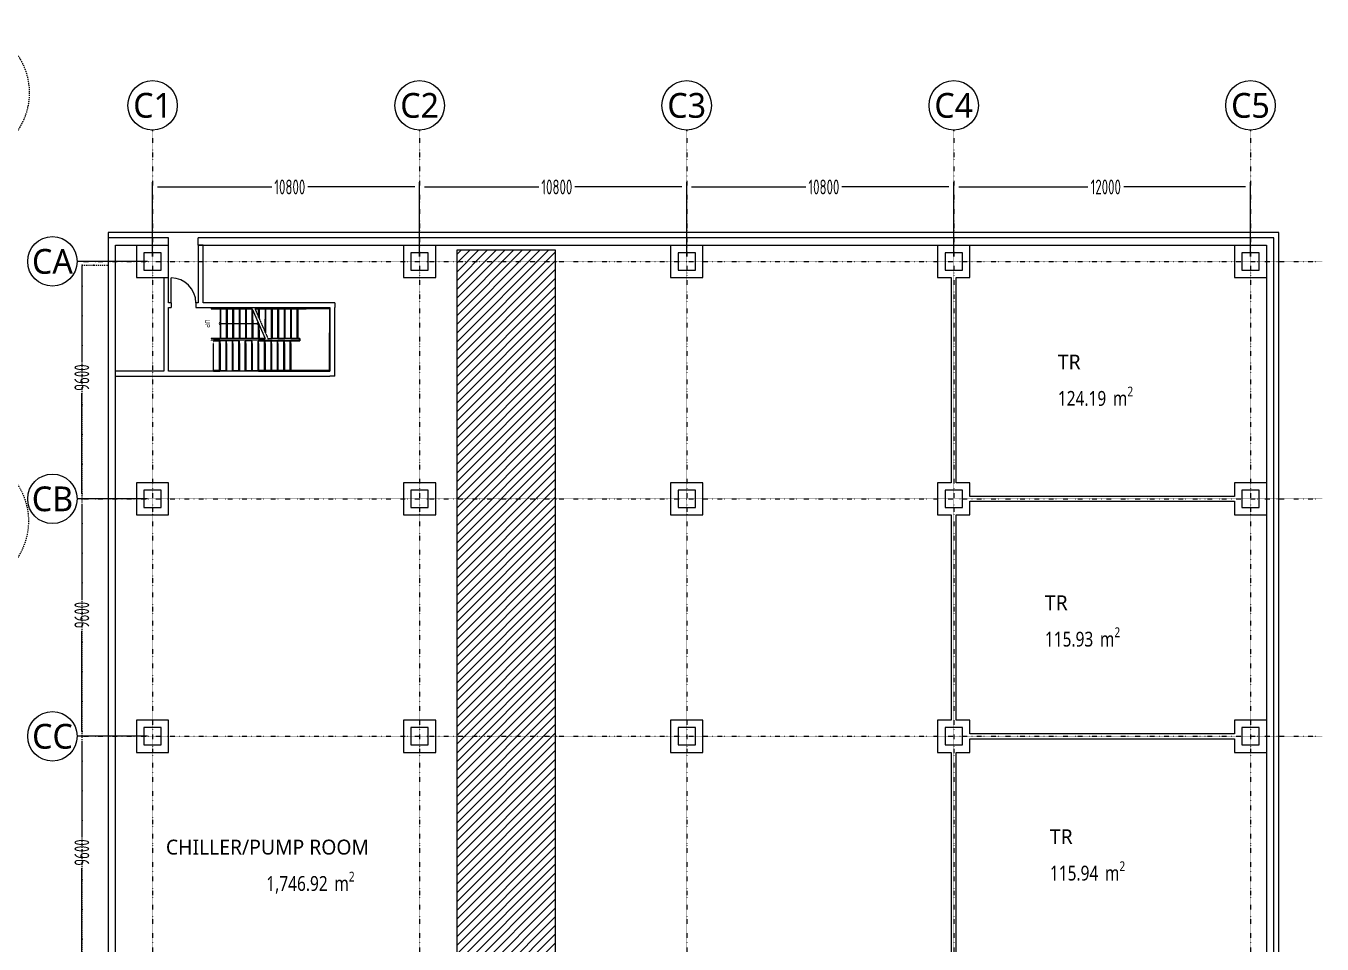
# Model space of a CAD drawing. Extents: x -212173 to 328152, y -560063 to 252500.
# Drawn here: x -177904 to -125485, y 38625 to 75743 of the extents above; entities that cross this region are included whole.
import ezdxf
from ezdxf.enums import TextEntityAlignment as Align

# ---------------------------------------------------------------- set-up
doc = ezdxf.new("R2010")
doc.units = 0
doc.header["$LTSCALE"] = 15
doc.set_wipeout_variables(frame=1)
for name, pattern in [('CUP- L10$0$JJP_三點線', [0.9, 0.3, -0.15, 0, -0.15, 0, -0.15, 0, -0.15]), ('CUP- L10$0$JJP_虛線(退縮線、投影線、地下室範圍、非屬本工程、圖面分區)', [0.45, 0.3, -0.15]), ('CUP- L10$0$TAI_虛線', [5.644, 2.822, -2.822]), ('CUP- L10$0$Wipeout_Contour', [1, 0, -1]), ('SITE$0$TAI_虛線', [5.644, 2.822, -2.822])]:
    doc.linetypes.add(name, pattern=pattern)
for name, color, linetype in [('CUP- L10$0$A-DIM.Newcub', 252, 'Continuous'), ('CUP- L10$0$A-STRS.Newcub', 252, 'Continuous'), ('CUP- L10$0$A-WALL-EX.Newcub', 252, 'Continuous'), ('CUP- L10$0$A-WALL-IN.Newcub', 252, 'Continuous'), ('CUP- L10$0$A-ZONE.Newcub', 252, 'Continuous'), ('CUP- L10$0$Door', 252, 'Continuous'), ('CUP- L10$0$Hattch', 252, 'Continuous'), ('CUP- L10$0$S-COL.Newcub', 252, 'Continuous'), ('CUP- L10$0$S-GRID.Newcub', 252, 'Continuous'), ('CUP- L10$0$S-SLAB-SHOW.Newcub', 252, 'Continuous'), ('SITE$0$A-DRAWING-LNSP.Newcub', 252, 'Continuous')]:
    doc.layers.add(name, color=color, linetype=linetype)
doc.styles.add('CUP- L10$0$dim-txt', font='isocp.shx', dxfattribs={"width": 0.7, "bigfont": 'chineset.shx'})
doc.styles.add('CUP- L10$0$Standard', font='', dxfattribs={"width": 0.8})
doc.styles.get('CUP- L10$0$Standard').set_extended_font_data('Microsoft JhengHei')
doc.dimstyles.new('CUP- L10$0$ARCH-dim-200MM', dxfattribs={"dimscale": 2000, "dimtxt": 0.3, "dimasz": 0.1, "dimexe": 0.1, "dimexo": 0.1, "dimgap": 0.05, "dimtad": 1, "dimdec": 0, "dimrnd": 0.5, "dimdsep": 46, "dimtxsty": 'CUP- L10$0$dim-txt', "dimblk": 'CUP- L10$0$_Dot', "dimcen": 2, "dimclrd": 256, "dimclre": 256, "dimclrt": 256, "dimadec": 0, "dimazin": 0, "dimtfac": 1, "dimtdec": 0, "dimtix": 1, "dimtmove": 2, "dimatfit": 3, "dimldrblk": 'CUP- L10$0$_OBLIQUE', "dimfxl": 1, "dimtvp": 1, "dimtolj": 1, "dimarcsym": 0})

# ---------------------------------------------------------------- blocks, each defined once
blk = doc.blocks.new('*D19')
at = {"layer": 'CUP- L10$0$A-DIM.Newcub', "linetype": 'Continuous', "lineweight": -2, "transparency": 16777216}
for p, q in [((-172981, 47025), (-175843, 47025)), ((-175643, 46825), (-175643, 42960)), ((-175643, 37625), (-175643, 41692)), ((-172981, 37425), (-175843, 37425))]:
    blk.add_line(p, q, dxfattribs=at)
at = {"layer": 'CUP- L10$0$A-DIM.Newcub', "linetype": 'Continuous', "lineweight": 0, "transparency": 16777216, "insert": (-175643, 42326), "char_height": 600, "attachment_point": 5, "rotation": 90, "style": 'CUP- L10$0$dim-txt'}
blk.add_mtext('\\A1;9600', dxfattribs=at)
blk = doc.blocks.new('CUP- L10$0$_Dot')
blk = doc.blocks.new('CUP- L10$0$_OBLIQUE')
at = {"color": 0, "linetype": 'ByBlock', "lineweight": -2}
blk.add_line((-0.5, -0.5), (0.5, 0.5), dxfattribs=at)
blk = doc.blocks.new('*D20')
at = {"layer": 'CUP- L10$0$A-DIM.Newcub', "linetype": 'Continuous', "lineweight": -2, "transparency": 16777216}
for p, q in [((-172981, 56625), (-175843, 56625)), ((-175643, 56425), (-175643, 52560)), ((-175643, 47225), (-175643, 51292)), ((-172981, 47025), (-175843, 47025))]:
    blk.add_line(p, q, dxfattribs=at)
at = {"layer": 'CUP- L10$0$A-DIM.Newcub', "linetype": 'Continuous', "lineweight": 0, "transparency": 16777216, "insert": (-175643, 51926), "char_height": 600, "attachment_point": 5, "rotation": 90, "style": 'CUP- L10$0$dim-txt'}
blk.add_mtext('\\A1;9600', dxfattribs=at)
blk = doc.blocks.new('*D21')
at = {"layer": 'CUP- L10$0$A-DIM.Newcub', "linetype": 'Continuous', "lineweight": -2, "transparency": 16777216}
for p, q in [((-172981, 66225), (-175843, 66225)), ((-175643, 66025), (-175643, 62160)), ((-175643, 56825), (-175643, 60892)), ((-172981, 56625), (-175843, 56625))]:
    blk.add_line(p, q, dxfattribs=at)
at = {"layer": 'CUP- L10$0$A-DIM.Newcub', "linetype": 'Continuous', "lineweight": 0, "transparency": 16777216, "insert": (-175643, 61526), "char_height": 600, "attachment_point": 5, "rotation": 90, "style": 'CUP- L10$0$dim-txt'}
blk.add_mtext('\\A1;9600', dxfattribs=at)
blk = doc.blocks.new('*D22')
at = {"layer": 'CUP- L10$0$A-DIM.Newcub', "linetype": 'Continuous', "lineweight": -2, "transparency": 16777216}
for p, q in [((-172781, 66425), (-172781, 69433)), ((-172581, 69233), (-167963, 69233)), ((-162181, 69233), (-166502, 69233)), ((-161981, 66425), (-161981, 69433))]:
    blk.add_line(p, q, dxfattribs=at)
at = {"layer": 'CUP- L10$0$A-DIM.Newcub', "linetype": 'Continuous', "lineweight": 0, "transparency": 16777216, "insert": (-167232, 69233), "char_height": 600, "attachment_point": 5, "style": 'CUP- L10$0$dim-txt'}
blk.add_mtext('\\A1;10800', dxfattribs=at)
blk = doc.blocks.new('*D23')
at = {"layer": 'CUP- L10$0$A-DIM.Newcub', "linetype": 'Continuous', "lineweight": -2, "transparency": 16777216}
for p, q in [((-161981, 66425), (-161981, 69433)), ((-161781, 69233), (-157163, 69233)), ((-151381, 69233), (-155702, 69233)), ((-151181, 66425), (-151181, 69433))]:
    blk.add_line(p, q, dxfattribs=at)
at = {"layer": 'CUP- L10$0$A-DIM.Newcub', "linetype": 'Continuous', "lineweight": 0, "transparency": 16777216, "insert": (-156432, 69233), "char_height": 600, "attachment_point": 5, "style": 'CUP- L10$0$dim-txt'}
blk.add_mtext('\\A1;10800', dxfattribs=at)
blk = doc.blocks.new('*D24')
at = {"layer": 'CUP- L10$0$A-DIM.Newcub', "linetype": 'Continuous', "lineweight": -2, "transparency": 16777216}
for p, q in [((-151181, 66425), (-151181, 69433)), ((-150981, 69233), (-146363, 69233)), ((-140581, 69233), (-144902, 69233)), ((-140381, 66425), (-140381, 69433))]:
    blk.add_line(p, q, dxfattribs=at)
at = {"layer": 'CUP- L10$0$A-DIM.Newcub', "linetype": 'Continuous', "lineweight": 0, "transparency": 16777216, "insert": (-145632, 69233), "char_height": 600, "attachment_point": 5, "style": 'CUP- L10$0$dim-txt'}
blk.add_mtext('\\A1;10800', dxfattribs=at)
blk = doc.blocks.new('*D25')
at = {"layer": 'CUP- L10$0$A-DIM.Newcub', "linetype": 'Continuous', "lineweight": -2, "transparency": 16777216}
for p, q in [((-140381, 66425), (-140381, 69433)), ((-140181, 69233), (-134963, 69233)), ((-128581, 69233), (-133502, 69233)), ((-128381, 66425), (-128381, 69433))]:
    blk.add_line(p, q, dxfattribs=at)
at = {"layer": 'CUP- L10$0$A-DIM.Newcub', "linetype": 'Continuous', "lineweight": 0, "transparency": 16777216, "insert": (-134232, 69233), "char_height": 600, "attachment_point": 5, "style": 'CUP- L10$0$dim-txt'}
blk.add_mtext('\\A1;12000', dxfattribs=at)
blk = doc.blocks.new('SITE')
at = {"layer": 'SITE$0$A-DRAWING-LNSP.Newcub', "linetype": 'SITE$0$TAI_虛線', "lineweight": 0}
for centre in [(-180473.8, 73038.3), (-180506.4, 55720.9)]:
    blk.add_circle(centre, 2704.7, dxfattribs=at)
blk = doc.blocks.new('CUP- L10')
at = {"layer": 'CUP- L10$0$A-STRS.Newcub', "lineweight": 0}
for p, q in [((-170051.5, 64330.1), (-170411.5, 64330.1)), ((-170411.5, 64330.1), (-170411.5, 64310.1)), ((-170411.5, 64310.1), (-170051.5, 64310.1)), ((-168760.2, 64330.1), (-170051.5, 64330.1)), ((-170051.5, 64310.1), (-168751.5, 64310.1)), ((-169791.5, 64310.1), (-170051.5, 64310.1)), ((-170051.5, 64310.1), (-170051.5, 63110.1)), ((-169791.5, 63110.1), (-169791.5, 64310.1)), ((-169531.5, 64310.1), (-169791.5, 64310.1)), ((-169791.5, 64310.1), (-169791.5, 63110.1)), ((-169531.5, 63110.1), (-169531.5, 64310.1)), ((-169271.5, 64310.1), (-169531.5, 64310.1)), ((-169531.5, 64310.1), (-169531.5, 63110.1)), ((-169271.5, 63110.1), (-169271.5, 64310.1)), ((-169011.5, 64310.1), (-169271.5, 64310.1)), ((-169271.5, 64310.1), (-169271.5, 63110.1)), ((-169011.5, 63110.1), (-169011.5, 64310.1)), ((-168751.5, 64310.1), (-169011.5, 64310.1)), ((-169011.5, 64310.1), (-169011.5, 63110.1)), ((-168751.5, 63110.1), (-168751.5, 64310.1)), ((-168751.5, 64310.1), (-168751.5, 63110.1)), ((-168751.5, 64310.1), (-168231.5, 63110.1)), ((-170051.5, 63710.1), (-169791.5, 63710.1)), ((-169791.5, 63710.1), (-168491.5, 63710.1)), ((-168491.5, 63710.1), (-168541.5, 63760.1)), ((-168541.5, 63660.1), (-168491.5, 63710.1)), ((-168491.5, 63110.1), (-168491.5, 63710.1)), ((-168491.5, 63710.1), (-168491.5, 63110.1)), ((-170051.5, 63110.1), (-170411.5, 63110.1)), ((-170411.5, 63110.1), (-170411.5, 63090.1)), ((-170411.5, 63090.1), (-170051.5, 63090.1)), ((-168231.5, 63110.1), (-170051.5, 63110.1)), ((-170051.5, 63110.1), (-169791.5, 63110.1)), ((-170051.5, 63090.1), (-168222.8, 63090.1)), ((-169791.5, 63110.1), (-169531.5, 63110.1)), ((-169531.5, 63110.1), (-169271.5, 63110.1)), ((-169271.5, 63110.1), (-169011.5, 63110.1)), ((-169011.5, 63110.1), (-168751.5, 63110.1)), ((-168751.5, 63110.1), (-168491.5, 63110.1)), ((-168491.5, 63110.1), (-168231.5, 63110.1))]:
    blk.add_line(p, q, dxfattribs=at)
at = {"layer": 'CUP- L10$0$A-STRS.Newcub', "linetype": 'CUP- L10$0$JJP_虛線(退縮線、投影線、地下室範圍、非屬本工程、圖面分區)', "lineweight": 0}
for p, q in [((-170031.5, 64310.1), (-170031.5, 63110.1)), ((-169771.5, 64310.1), (-170031.5, 64310.1)), ((-169771.5, 63110.1), (-169771.5, 64310.1)), ((-169771.5, 64310.1), (-169771.5, 63110.1)), ((-169511.5, 64310.1), (-169771.5, 64310.1)), ((-169511.5, 63110.1), (-169511.5, 64310.1)), ((-169511.5, 64310.1), (-169511.5, 63110.1)), ((-169251.5, 64310.1), (-169511.5, 64310.1)), ((-169251.5, 63110.1), (-169251.5, 64310.1)), ((-169251.5, 64310.1), (-169251.5, 63110.1)), ((-168991.5, 64310.1), (-169251.5, 64310.1)), ((-168991.5, 63110.1), (-168991.5, 64310.1)), ((-168991.5, 64310.1), (-168991.5, 63110.1)), ((-168751.5, 64310.1), (-168991.5, 64310.1)), ((-168731.5, 63110.1), (-168731.5, 64263.9)), ((-168731.5, 64263.9), (-168731.5, 63110.1)), ((-166671.5, 64330.1), (-168651.2, 64330.1)), ((-168642.5, 64310.1), (-166671.5, 64310.1)), ((-168471.5, 64310.1), (-168642.5, 64310.1)), ((-168491.5, 64310.1), (-168642.5, 64310.1)), ((-168642.5, 64310.1), (-168122.5, 63110.1)), ((-168491.5, 63961.6), (-168491.5, 64310.1)), ((-168231.5, 64310.1), (-168491.5, 64310.1)), ((-168491.5, 64310.1), (-168491.5, 63961.6)), ((-168471.5, 63915.4), (-168471.5, 64310.1)), ((-168471.5, 64310.1), (-168471.5, 63915.4)), ((-168211.5, 64310.1), (-168471.5, 64310.1)), ((-168231.5, 63361.6), (-168231.5, 64310.1)), ((-167971.5, 64310.1), (-168231.5, 64310.1)), ((-168231.5, 64310.1), (-168231.5, 63361.6)), ((-168211.5, 63315.4), (-168211.5, 64310.1)), ((-168211.5, 64310.1), (-168211.5, 63315.4)), ((-167951.5, 64310.1), (-168211.5, 64310.1)), ((-167971.5, 63110.1), (-167971.5, 64310.1)), ((-167711.5, 64310.1), (-167971.5, 64310.1)), ((-167971.5, 64310.1), (-167971.5, 63110.1)), ((-167951.5, 63110.1), (-167951.5, 64310.1)), ((-167951.5, 64310.1), (-167951.5, 63110.1)), ((-167691.5, 64310.1), (-167951.5, 64310.1)), ((-167711.5, 63110.1), (-167711.5, 64310.1)), ((-167451.5, 64310.1), (-167711.5, 64310.1)), ((-167711.5, 64310.1), (-167711.5, 63110.1)), ((-167691.5, 63110.1), (-167691.5, 64310.1)), ((-167691.5, 64310.1), (-167691.5, 63110.1)), ((-167431.5, 64310.1), (-167691.5, 64310.1)), ((-167451.5, 63110.1), (-167451.5, 64310.1)), ((-167191.5, 64310.1), (-167451.5, 64310.1)), ((-167451.5, 64310.1), (-167451.5, 63110.1)), ((-167431.5, 63110.1), (-167431.5, 64310.1)), ((-167431.5, 64310.1), (-167431.5, 63110.1)), ((-167171.5, 64310.1), (-167431.5, 64310.1)), ((-167191.5, 63110.1), (-167191.5, 64310.1)), ((-167191.5, 64310.1), (-167191.5, 63110.1)), ((-166931.5, 64310.1), (-167191.5, 64310.1)), ((-167171.5, 63110.1), (-167171.5, 64310.1)), ((-167171.5, 64310.1), (-167171.5, 63110.1)), ((-166931.5, 64310.1), (-167171.5, 64310.1)), ((-166911.5, 64310.1), (-166931.5, 64310.1)), ((-166931.5, 63110.1), (-166931.5, 64310.1)), ((-165631.5, 64310.1), (-166931.5, 64310.1)), ((-166931.5, 64310.1), (-166931.5, 63110.1)), ((-166911.5, 63110.1), (-166911.5, 64310.1)), ((-166911.5, 64310.1), (-166911.5, 63110.1)), ((-165631.5, 64310.1), (-166911.5, 64310.1)), ((-166671.5, 64310.1), (-166671.5, 64330.1)), ((-165611.5, 64330.1), (-166671.5, 64330.1)), ((-166671.5, 64330.1), (-166671.5, 64310.1)), ((-166671.5, 64310.1), (-165631.5, 64310.1)), ((-165631.5, 64310.1), (-165631.5, 61810.1)), ((-165631.5, 61810.1), (-165631.5, 64310.1)), ((-165631.5, 61810.1), (-165631.5, 64310.1)), ((-165611.5, 61790.1), (-165611.5, 64330.1)), ((-168471.5, 63110.1), (-168471.5, 63663.9)), ((-168471.5, 63663.9), (-168471.5, 63110.1)), ((-170311.5, 63030.1), (-170411.5, 63030.1)), ((-170411.5, 63030.1), (-170411.5, 63010.1)), ((-170411.5, 63010.1), (-170311.5, 63010.1)), ((-170311.5, 63010.1), (-170331.5, 63010.1)), ((-170331.5, 63010.1), (-170331.5, 61810.1)), ((-170311.5, 63010.1), (-170331.5, 63010.1)), ((-170331.5, 63010.1), (-170331.5, 61810.1)), ((-166891.5, 63030.1), (-170311.5, 63030.1)), ((-170311.5, 63010.1), (-166891.5, 63010.1)), ((-170071.5, 63010.1), (-170311.5, 63010.1)), ((-170051.5, 63010.1), (-170311.5, 63010.1)), ((-169811.5, 63010.1), (-170071.5, 63010.1)), ((-170071.5, 63010.1), (-170071.5, 61810.1)), ((-170071.5, 61810.1), (-170071.5, 63010.1)), ((-170051.5, 63010.1), (-170051.5, 61810.1)), ((-169791.5, 63010.1), (-170051.5, 63010.1)), ((-170051.5, 61810.1), (-170051.5, 63010.1)), ((-170031.5, 63110.1), (-169771.5, 63110.1)), ((-169551.5, 63010.1), (-169811.5, 63010.1)), ((-169811.5, 63010.1), (-169811.5, 61810.1)), ((-169811.5, 61810.1), (-169811.5, 63010.1)), ((-169531.5, 63010.1), (-169791.5, 63010.1)), ((-169791.5, 63010.1), (-169791.5, 61810.1)), ((-169791.5, 61810.1), (-169791.5, 63010.1)), ((-169771.5, 63110.1), (-169511.5, 63110.1)), ((-169291.5, 63010.1), (-169551.5, 63010.1)), ((-169551.5, 63010.1), (-169551.5, 61810.1)), ((-169551.5, 61810.1), (-169551.5, 63010.1)), ((-169271.5, 63010.1), (-169531.5, 63010.1)), ((-169531.5, 63010.1), (-169531.5, 61810.1)), ((-169531.5, 61810.1), (-169531.5, 63010.1)), ((-169511.5, 63110.1), (-169251.5, 63110.1)), ((-169031.5, 63010.1), (-169291.5, 63010.1)), ((-169291.5, 63010.1), (-169291.5, 61810.1)), ((-169291.5, 61810.1), (-169291.5, 63010.1)), ((-169011.5, 63010.1), (-169271.5, 63010.1)), ((-169271.5, 63010.1), (-169271.5, 61810.1)), ((-169271.5, 61810.1), (-169271.5, 63010.1)), ((-169251.5, 63110.1), (-168991.5, 63110.1)), ((-168771.5, 63010.1), (-169031.5, 63010.1)), ((-169031.5, 63010.1), (-169031.5, 61810.1)), ((-169031.5, 61810.1), (-169031.5, 63010.1)), ((-168751.5, 63010.1), (-169011.5, 63010.1)), ((-169011.5, 63010.1), (-169011.5, 61810.1)), ((-169011.5, 61810.1), (-169011.5, 63010.1)), ((-168991.5, 63110.1), (-168731.5, 63110.1)), ((-168511.5, 63010.1), (-168771.5, 63010.1)), ((-168771.5, 63010.1), (-168771.5, 61810.1)), ((-168771.5, 61810.1), (-168771.5, 63010.1)), ((-168491.5, 63010.1), (-168751.5, 63010.1)), ((-168751.5, 63010.1), (-168751.5, 61810.1)), ((-168751.5, 61810.1), (-168751.5, 63010.1)), ((-168731.5, 63110.1), (-168471.5, 63110.1)), ((-168251.5, 63010.1), (-168511.5, 63010.1)), ((-168511.5, 63010.1), (-168511.5, 61810.1)), ((-168511.5, 61810.1), (-168511.5, 63010.1)), ((-168231.5, 63010.1), (-168491.5, 63010.1)), ((-168491.5, 63010.1), (-168491.5, 61810.1)), ((-168491.5, 61810.1), (-168491.5, 63010.1)), ((-168471.5, 63110.1), (-168231.5, 63110.1)), ((-167991.5, 63010.1), (-168251.5, 63010.1)), ((-168251.5, 63010.1), (-168251.5, 61810.1)), ((-168251.5, 61810.1), (-168251.5, 63010.1)), ((-167971.5, 63010.1), (-168231.5, 63010.1)), ((-168231.5, 63010.1), (-168231.5, 61810.1)), ((-168231.5, 61810.1), (-168231.5, 63010.1)), ((-166831.5, 63110.1), (-168122.5, 63110.1)), ((-168122.5, 63110.1), (-167951.5, 63110.1)), ((-168122.5, 63110.1), (-167971.5, 63110.1)), ((-168113.8, 63090.1), (-166851.5, 63090.1)), ((-167731.5, 63010.1), (-167991.5, 63010.1)), ((-167991.5, 63010.1), (-167991.5, 61810.1)), ((-167991.5, 61810.1), (-167991.5, 63010.1)), ((-167971.5, 63110.1), (-167711.5, 63110.1)), ((-167711.5, 63010.1), (-167971.5, 63010.1)), ((-167971.5, 63010.1), (-167971.5, 61810.1)), ((-167971.5, 61810.1), (-167971.5, 63010.1)), ((-167951.5, 63110.1), (-167691.5, 63110.1)), ((-167471.5, 63010.1), (-167731.5, 63010.1)), ((-167731.5, 63010.1), (-167731.5, 61810.1)), ((-167731.5, 61810.1), (-167731.5, 63010.1)), ((-167711.5, 63110.1), (-167451.5, 63110.1)), ((-167451.5, 63010.1), (-167711.5, 63010.1)), ((-167711.5, 63010.1), (-167711.5, 61810.1)), ((-167711.5, 61810.1), (-167711.5, 63010.1)), ((-167691.5, 63110.1), (-167431.5, 63110.1)), ((-167211.5, 63010.1), (-167471.5, 63010.1)), ((-167471.5, 63010.1), (-167471.5, 61810.1)), ((-167471.5, 61810.1), (-167471.5, 63010.1)), ((-167451.5, 63110.1), (-167191.5, 63110.1)), ((-167191.5, 63010.1), (-167451.5, 63010.1)), ((-167451.5, 63010.1), (-167451.5, 61810.1)), ((-167451.5, 61810.1), (-167451.5, 63010.1)), ((-167431.5, 63110.1), (-167171.5, 63110.1)), ((-166831.5, 63010.1), (-167211.5, 63010.1)), ((-167211.5, 63010.1), (-167211.5, 61810.1)), ((-167211.5, 61810.1), (-167211.5, 63010.1)), ((-167191.5, 63110.1), (-166931.5, 63110.1)), ((-166831.5, 63010.1), (-167191.5, 63010.1)), ((-167191.5, 63010.1), (-167191.5, 61810.1)), ((-167191.5, 61810.1), (-167191.5, 63010.1)), ((-167171.5, 63110.1), (-166931.5, 63110.1)), ((-166931.5, 63110.1), (-166911.5, 63110.1)), ((-166931.5, 63110.1), (-166831.5, 63110.1)), ((-166911.5, 63110.1), (-166831.5, 63110.1)), ((-166851.5, 63030.1), (-166891.5, 63030.1)), ((-166891.5, 63030.1), (-166891.5, 63010.1)), ((-166891.5, 63010.1), (-166891.5, 63030.1)), ((-166891.5, 63010.1), (-166831.5, 63010.1)), ((-166851.5, 63090.1), (-166851.5, 63030.1)), ((-166831.5, 63010.1), (-166831.5, 63110.1)), ((-166831.5, 63110.1), (-166831.5, 63010.1)), ((-166831.5, 63110.1), (-166831.5, 63010.1)), ((-170311.5, 61810.1), (-170411.5, 61810.1)), ((-170411.5, 61810.1), (-170411.5, 61790.1)), ((-170411.5, 61790.1), (-170311.5, 61790.1)), ((-170331.5, 61810.1), (-170311.5, 61810.1)), ((-170331.5, 61810.1), (-170311.5, 61810.1)), ((-166891.5, 61810.1), (-170311.5, 61810.1)), ((-170311.5, 61810.1), (-170071.5, 61810.1)), ((-170311.5, 61810.1), (-170051.5, 61810.1)), ((-170311.5, 61790.1), (-166891.5, 61790.1)), ((-170071.5, 61810.1), (-169811.5, 61810.1)), ((-170051.5, 61810.1), (-169791.5, 61810.1)), ((-169811.5, 61810.1), (-169551.5, 61810.1)), ((-169791.5, 61810.1), (-169531.5, 61810.1)), ((-169551.5, 61810.1), (-169291.5, 61810.1)), ((-169531.5, 61810.1), (-169271.5, 61810.1)), ((-169291.5, 61810.1), (-169031.5, 61810.1)), ((-169271.5, 61810.1), (-169011.5, 61810.1)), ((-169031.5, 61810.1), (-168771.5, 61810.1)), ((-169011.5, 61810.1), (-168751.5, 61810.1)), ((-168771.5, 61810.1), (-168511.5, 61810.1)), ((-168751.5, 61810.1), (-168491.5, 61810.1)), ((-168511.5, 61810.1), (-168251.5, 61810.1)), ((-168491.5, 61810.1), (-168231.5, 61810.1)), ((-168251.5, 61810.1), (-167991.5, 61810.1)), ((-168231.5, 61810.1), (-167971.5, 61810.1)), ((-167991.5, 61810.1), (-167731.5, 61810.1)), ((-167971.5, 61810.1), (-167711.5, 61810.1)), ((-167731.5, 61810.1), (-167471.5, 61810.1)), ((-167711.5, 61810.1), (-167451.5, 61810.1)), ((-167471.5, 61810.1), (-167211.5, 61810.1)), ((-167451.5, 61810.1), (-167191.5, 61810.1)), ((-167211.5, 61810.1), (-165631.5, 61810.1)), ((-167191.5, 61810.1), (-165631.5, 61810.1)), ((-165631.5, 61810.1), (-166891.5, 61810.1)), ((-166891.5, 61810.1), (-166891.5, 61790.1)), ((-166891.5, 61790.1), (-166891.5, 61810.1)), ((-166891.5, 61790.1), (-165611.5, 61790.1))]:
    blk.add_line(p, q, dxfattribs=at)
at = {"layer": 'CUP- L10$0$A-STRS.Newcub', "lineweight": 0, "flags": 128}
blk.add_lwpolyline([(-170051.5, 63672.6, 1), (-170051.5, 63747.6, 1)], format="xyb", close=True, dxfattribs=at)
at = {"layer": 'CUP- L10$0$A-WALL-EX.Newcub', "lineweight": 0}
for p, q in [((-172131.5, 66874.2), (-172131.5, 67174.2)), ((-170931.5, 66874.2), (-170931.5, 67174.2))]:
    blk.add_line(p, q, dxfattribs=at)
at = {"layer": 'CUP- L10$0$A-WALL-EX.Newcub', "linetype": 'CUP- L10$0$TAI_虛線', "lineweight": 0}
for p, q in [((-175631.6, 66074.6), (-175158.8, 66074.6)), ((-175631.6, 65224.6), (-175631.6, 66074.6)), ((-175631.6, 66074.6), (-175158.8, 66074.6)), ((-175631.6, 65224.6), (-175631.6, 66074.6)), ((-175158.8, 66074.6), (-174581.4, 66074.6)), ((-175158.8, 66074.6), (-174581.4, 66074.6)), ((-174581.4, 66074.6), (-174581.4, 66074.6)), ((-175631.6, 64024.6), (-175631.6, 65224.6)), ((-175631.6, 64024.6), (-175631.6, 65224.6)), ((-175631.6, 62824.6), (-175631.6, 64024.6)), ((-175631.6, 62824.6), (-175631.6, 64024.6)), ((-175631.6, 61624.6), (-175631.6, 62824.6)), ((-175631.6, 61624.6), (-175631.6, 62824.6)), ((-175631.6, 60424.6), (-175631.6, 61624.6)), ((-175631.6, 60424.6), (-175631.6, 61624.6)), ((-175631.6, 59224.6), (-175631.6, 60424.6)), ((-175631.6, 59224.6), (-175631.6, 60424.6)), ((-175631.6, 58024.6), (-175631.6, 59224.6)), ((-175631.6, 58024.6), (-175631.6, 59224.6)), ((-175631.6, 56824.6), (-175631.6, 58024.6)), ((-175631.6, 56824.6), (-175631.6, 58024.6)), ((-175631.6, 55624.6), (-175631.6, 56824.6)), ((-175631.6, 55624.6), (-175631.6, 56824.6)), ((-175631.6, 54424.6), (-175631.6, 55624.6)), ((-175631.6, 54424.6), (-175631.6, 55624.6)), ((-175631.6, 53224.6), (-175631.6, 54424.6)), ((-175631.6, 53224.6), (-175631.6, 54424.6)), ((-175631.6, 52024.6), (-175631.6, 53224.6)), ((-175631.6, 52024.6), (-175631.6, 53224.6)), ((-175631.6, 50824.6), (-175631.6, 52024.6)), ((-175631.6, 50824.6), (-175631.6, 52024.6)), ((-175631.6, 49624.6), (-175631.6, 50824.6)), ((-175631.6, 49624.6), (-175631.6, 50824.6)), ((-175631.6, 48424.6), (-175631.6, 49624.6)), ((-175631.6, 48424.6), (-175631.6, 49624.6)), ((-175631.6, 47224.6), (-175631.6, 48424.6)), ((-175631.6, 47224.6), (-175631.6, 48424.6)), ((-175631.6, 46024.6), (-175631.6, 47224.6)), ((-175631.6, 46024.6), (-175631.6, 47224.6)), ((-175631.6, 44824.6), (-175631.6, 46024.6)), ((-175631.6, 44824.6), (-175631.6, 46024.6)), ((-175631.6, 43624.6), (-175631.6, 44824.6)), ((-175631.6, 43624.6), (-175631.6, 44824.6)), ((-175631.6, 42424.6), (-175631.6, 43624.6)), ((-175631.6, 42424.6), (-175631.6, 43624.6)), ((-175631.6, 41224.6), (-175631.6, 42424.6)), ((-175631.6, 41224.6), (-175631.6, 42424.6)), ((-175631.6, 40024.6), (-175631.6, 41224.6)), ((-175631.6, 40024.6), (-175631.6, 41224.6)), ((-175631.6, 38824.6), (-175631.6, 40024.6)), ((-175631.6, 38824.6), (-175631.6, 40024.6)), ((-175631.6, 37624.6), (-175631.6, 38824.6)), ((-175631.6, 37624.6), (-175631.6, 38824.6))]:
    blk.add_line(p, q, dxfattribs=at)
at = {"layer": 'CUP- L10$0$A-WALL-EX.Newcub', "lineweight": 0, "flags": 128}
for points in [[(-174581.4, 67174.2), (-174581.4, 66874.2)], [(-172131.5, 67174.2), (-174581.4, 67174.2)], [(-127731.5, 67174.2), (-170931.5, 67174.2)], [(-127431.5, 67174.2), (-127731.5, 67174.2)], [(-127431.5, 7674.2), (-127431.5, 67174.2)], [(-174581.4, 66874.2), (-174581.4, 18622.6)], [(-174281.4, 66874.2), (-172131.5, 66874.2)], [(-174281.4, 18622.6), (-174281.4, 66874.2)], [(-127731.5, 66874.2), (-127731.5, 7974.2)], [(-140481.5, 65574.2), (-140481.5, 57274.2)], [(-140281.5, 57274.2), (-140281.5, 65574.2)], [(-129031.5, 56724.6), (-139731.5, 56724.6)], [(-139731.5, 56524.6), (-129031.5, 56524.6)], [(-140481.5, 55974.2), (-140481.5, 47674.2)], [(-140281.5, 47674.2), (-140281.5, 55974.2)], [(-129031.5, 47124.6), (-139731.5, 47124.6)], [(-139731.5, 46924.6), (-129031.5, 46924.6)], [(-140481.5, 46374.2), (-140481.5, 38074.2)], [(-140281.5, 38074.2), (-140281.5, 46374.2)]]:
    blk.add_lwpolyline(points, dxfattribs=at)
at = {"layer": 'CUP- L10$0$A-WALL-EX.Newcub', "linetype": 'CUP- L10$0$TAI_虛線', "lineweight": 0}
for p in [(-175631.6, 66074.6), (-175631.6, 66074.6), (-175158.8, 66074.6), (-175158.8, 66074.6), (-174581.4, 66074.6), (-175631.6, 65224.6), (-175631.6, 65224.6), (-175631.6, 64024.6), (-175631.6, 64024.6), (-175631.6, 62824.6), (-175631.6, 62824.6), (-175631.6, 61624.6), (-175631.6, 61624.6), (-175631.6, 60424.6), (-175631.6, 60424.6), (-175631.6, 59224.6), (-175631.6, 59224.6), (-175631.6, 58024.6), (-175631.6, 58024.6), (-175631.6, 56824.6), (-175631.6, 56824.6), (-175631.6, 55624.6), (-175631.6, 55624.6), (-175631.6, 54424.6), (-175631.6, 54424.6), (-175631.6, 53224.6), (-175631.6, 53224.6), (-175631.6, 52024.6), (-175631.6, 52024.6), (-175631.6, 50824.6), (-175631.6, 50824.6), (-175631.6, 49624.6), (-175631.6, 49624.6), (-175631.6, 48424.6), (-175631.6, 48424.6), (-175631.6, 47224.6), (-175631.6, 47224.6), (-175631.6, 46024.6), (-175631.6, 46024.6), (-175631.6, 44824.6), (-175631.6, 44824.6), (-175631.6, 43624.6), (-175631.6, 43624.6), (-175631.6, 42424.6), (-175631.6, 42424.6), (-175631.6, 41224.6), (-175631.6, 41224.6), (-175631.6, 40024.6), (-175631.6, 40024.6), (-175631.6, 38824.6), (-175631.6, 38824.6)]:
    blk.add_point(p, dxfattribs=at)
at = {"layer": 'CUP- L10$0$A-WALL-IN.Newcub', "lineweight": 0}
for p, q in [((-172031.5, 64555.1), (-172031.5, 64440.1)), ((-171031.5, 64555.1), (-171031.5, 64440.1)), ((-172031.5, 64440.1), (-172031.5, 64355.1)), ((-171031.5, 64440.1), (-171031.5, 64355.1))]:
    blk.add_line(p, q, dxfattribs=at)
at = {"layer": 'CUP- L10$0$A-WALL-IN.Newcub', "lineweight": 0, "flags": 128}
for points in [[(-170731.5, 66874.2), (-170931.5, 66874.2)], [(-170931.5, 66874.2), (-170931.5, 64555.1)], [(-170731.5, 64555.1), (-170731.5, 66874.2)], [(-172331.5, 65574.2), (-172331.5, 61790.1)], [(-172131.5, 64555.1), (-172131.5, 65574.2)], [(-172031.5, 64555.1), (-172131.5, 64555.1)], [(-170931.5, 64555.1), (-171031.5, 64555.1)], [(-165411.5, 64555.1), (-170731.5, 64555.1)], [(-165411.5, 64555.1), (-165411.5, 64355.1)], [(-172131.5, 64355.1), (-172031.5, 64355.1)], [(-172131.5, 61790.1), (-172131.5, 64355.1)], [(-171031.5, 64355.1), (-165611.5, 64355.1)], [(-165611.5, 64355.1), (-165611.5, 61790.1)], [(-165411.5, 61590.1), (-165411.5, 64355.1)], [(-172331.5, 61790.1), (-174281.4, 61790.1)], [(-174281.4, 61590.1), (-174281.4, 61790.1)], [(-174281.4, 61590.1), (-165611.5, 61590.1)], [(-165611.5, 61790.1), (-172131.5, 61790.1)], [(-165411.5, 61590.1), (-165611.5, 61590.1)]]:
    blk.add_lwpolyline(points, dxfattribs=at)
at = {"layer": 'CUP- L10$0$Door', "lineweight": 0}
for p, q in [((-172131.5, 66874.2), (-172131.5, 67174.2)), ((-170931.5, 66874.2), (-170931.5, 67174.2)), ((-172031.5, 64555.1), (-172031.5, 65555.1)), ((-172031.5, 64555.1), (-172031.5, 64440.1)), ((-172031.5, 64555.1), (-172031.5, 64440.1)), ((-171031.5, 64555.1), (-171031.5, 64440.1)), ((-171031.5, 64555.1), (-171031.5, 64440.1)), ((-172031.5, 64440.1), (-172031.5, 64355.1)), ((-171031.5, 64440.1), (-171031.5, 64355.1))]:
    blk.add_line(p, q, dxfattribs=at)
blk.add_arc((-172031.5, 64555.1), 1000, 0, 90, dxfattribs=at)
at = {"layer": 'CUP- L10$0$S-COL.Newcub', "lineweight": 0, "flags": 128}
for points in [[(-173431.5, 66874.2), (-173431.5, 65574.2), (-172131.5, 65574.2), (-172131.5, 66874.2)], [(-162631.5, 66874.2), (-162631.5, 65574.2), (-161331.5, 65574.2), (-161331.5, 66874.2)], [(-151831.5, 66874.2), (-151831.5, 65574.2), (-150531.5, 65574.2), (-150531.5, 66874.2)], [(-141031.5, 66874.2), (-141031.5, 65574.2), (-140481.5, 65574.2)], [(-140281.5, 65574.2), (-139731.5, 65574.2), (-139731.5, 66874.2)], [(-129031.5, 66874.2), (-129031.5, 65574.2), (-127731.5, 65574.2)], [(-140481.5, 57274.2), (-141031.5, 57274.2), (-141031.5, 55974.2), (-140481.5, 55974.2)], [(-139731.5, 56724.6), (-139731.5, 57274.2), (-140281.5, 57274.2)], [(-127731.5, 57274.2), (-129031.5, 57274.2), (-129031.5, 56724.6)], [(-140281.5, 55974.2), (-139731.5, 55974.2), (-139731.5, 56524.6)], [(-129031.5, 56524.6), (-129031.5, 55974.2), (-127731.5, 55974.2)], [(-140481.5, 47674.2), (-141031.5, 47674.2), (-141031.5, 46374.2), (-140481.5, 46374.2)], [(-139731.5, 47124.6), (-139731.5, 47674.2), (-140281.5, 47674.2)], [(-127731.5, 47674.2), (-129031.5, 47674.2), (-129031.5, 47124.6)], [(-140281.5, 46374.2), (-139731.5, 46374.2), (-139731.5, 46924.6)], [(-129031.5, 46924.6), (-129031.5, 46374.2), (-127731.5, 46374.2)]]:
    blk.add_lwpolyline(points, dxfattribs=at)
for points in [[(-173131.5, 66574.6), (-173131.5, 65874.6), (-172431.5, 65874.6), (-172431.5, 66574.6)], [(-162331.5, 66574.6), (-162331.5, 65874.6), (-161631.5, 65874.6), (-161631.5, 66574.6)], [(-151531.5, 66574.6), (-151531.5, 65874.6), (-150831.5, 65874.6), (-150831.5, 66574.6)], [(-140731.5, 66574.6), (-140731.5, 65874.6), (-140031.5, 65874.6), (-140031.5, 66574.6)], [(-128731.5, 66574.6), (-128731.5, 65874.6), (-128031.5, 65874.6), (-128031.5, 66574.6)], [(-173431.5, 57274.2), (-173431.5, 55974.2), (-172131.5, 55974.2), (-172131.5, 57274.2)], [(-162631.5, 57274.2), (-162631.5, 55974.2), (-161331.5, 55974.2), (-161331.5, 57274.2)], [(-151831.5, 57274.2), (-151831.5, 55974.2), (-150531.5, 55974.2), (-150531.5, 57274.2)], [(-173131.5, 56974.6), (-173131.5, 56274.6), (-172431.5, 56274.6), (-172431.5, 56974.6)], [(-162331.5, 56974.6), (-162331.5, 56274.6), (-161631.5, 56274.6), (-161631.5, 56974.6)], [(-151531.5, 56974.6), (-151531.5, 56274.6), (-150831.5, 56274.6), (-150831.5, 56974.6)], [(-140731.5, 56974.6), (-140731.5, 56274.6), (-140031.5, 56274.6), (-140031.5, 56974.6)], [(-128731.5, 56974.6), (-128731.5, 56274.6), (-128031.5, 56274.6), (-128031.5, 56974.6)], [(-173431.5, 47674.2), (-173431.5, 46374.2), (-172131.5, 46374.2), (-172131.5, 47674.2)], [(-173131.5, 47374.6), (-173131.5, 46674.6), (-172431.5, 46674.6), (-172431.5, 47374.6)], [(-162631.5, 47674.2), (-162631.5, 46374.2), (-161331.5, 46374.2), (-161331.5, 47674.2)], [(-162331.5, 47374.6), (-162331.5, 46674.6), (-161631.5, 46674.6), (-161631.5, 47374.6)], [(-151831.5, 47674.2), (-151831.5, 46374.2), (-150531.5, 46374.2), (-150531.5, 47674.2)], [(-151531.5, 47374.6), (-151531.5, 46674.6), (-150831.5, 46674.6), (-150831.5, 47374.6)], [(-140731.5, 47374.6), (-140731.5, 46674.6), (-140031.5, 46674.6), (-140031.5, 47374.6)], [(-128731.5, 47374.6), (-128731.5, 46674.6), (-128031.5, 46674.6), (-128031.5, 47374.6)]]:
    blk.add_lwpolyline(points, close=True, dxfattribs=at)
at = {"layer": 'CUP- L10$0$S-GRID.Newcub', "linetype": 'CUP- L10$0$JJP_三點線', "lineweight": 0}
for p, q in [((-172781.5, 71520.6), (-172781.5, 71530.6)), ((-172781.5, 71520.6), (-172781.5, 5215.6)), ((-161981.5, 71520.6), (-161981.5, 71530.6)), ((-161981.5, 71520.6), (-161981.5, 5215.6)), ((-151181.5, 71520.6), (-151181.5, 71530.6)), ((-151181.5, 71520.6), (-151181.5, 5215.6)), ((-140381.5, 71520.6), (-140381.5, 71530.6)), ((-140381.5, 71520.6), (-140381.5, 5215.6)), ((-128381.5, 71520.6), (-128381.5, 71530.6)), ((-128381.5, 71520.6), (-128381.5, 5215.6)), ((-175821.5, 66224.6), (-175831.5, 66224.6)), ((-125494.7, 66224.6), (-125484.7, 66224.6)), ((-175821.5, 56624.6), (-175831.5, 56624.6)), ((-125494.7, 56624.6), (-125484.7, 56624.6)), ((-175821.5, 47024.6), (-175831.5, 47024.6)), ((-125494.7, 47024.6), (-125484.7, 47024.6))]:
    blk.add_line(p, q, dxfattribs=at)
at = {"layer": 'CUP- L10$0$S-GRID.Newcub', "lineweight": 0}
for centre in [(-172781.5, 72530.6), (-161981.5, 72530.6), (-151181.5, 72530.6), (-140381.5, 72530.6), (-128381.5, 72530.6), (-176831.5, 66224.6), (-176831.5, 56624.6), (-176831.5, 47024.6)]:
    blk.add_circle(centre, 1000, dxfattribs=at)
at = {"layer": 'CUP- L10$0$S-GRID.Newcub', "linetype": 'CUP- L10$0$JJP_三點線', "lineweight": 0}
for p in [(-172781.5, 71520.6), (-172781.5, 71520.6), (-161981.5, 71520.6), (-161981.5, 71520.6), (-151181.5, 71520.6), (-151181.5, 71520.6), (-140381.5, 71520.6), (-140381.5, 71520.6), (-128381.5, 71520.6), (-128381.5, 71520.6), (-175821.5, 66224.6), (-175821.5, 66224.6), (-175821.5, 56624.6), (-175821.5, 56624.6), (-175821.5, 47024.6), (-175821.5, 47024.6)]:
    blk.add_point(p, dxfattribs=at)
at = {"layer": 'CUP- L10$0$A-STRS.Newcub', "lineweight": 0, "insert": (-170561.2, 63883.9), "char_height": 200, "attachment_point": 4, "rotation": 270, "style": 'CUP- L10$0$Standard'}
blk.add_mtext('\\A1;UP', dxfattribs=at)
at = {"layer": 'CUP- L10$0$A-ZONE.Newcub', "style": 'CUP- L10$0$Standard'}
for s, p in [('TR', (-136170.1, 62455.3)), ('TR', (-136694.6, 52723.3)), ('TR', (-136491.2, 43264.9)), ('CHILLER/PUMP ROOM', (-172242, 42845.1))]:
    blk.add_text(s, height=600, dxfattribs=at).set_placement(p, align=Align.TOP_LEFT)
at = {"layer": 'CUP- L10$0$A-ZONE.Newcub', "lineweight": 0, "char_height": 600, "attachment_point": 1, "style": 'CUP- L10$0$Standard'}
for s, insert in [('\\A1;\\pt0,1320;124.19{\\H0.66x;\\S^  ;} m{\\H0.66x;\\S2^  ;}', (-136170.1, 61160.1)), ('\\A1;\\pt0,1320;115.93{\\H0.66x;\\S^  ;} m{\\H0.66x;\\S2^  ;}', (-136694.6, 51428)), ('\\A1;\\pt0,1320;115.94{\\H0.66x;\\S^  ;} m{\\H0.66x;\\S2^  ;}', (-136491.2, 41969.6)), ('\\A1;\\pt0,1320;1,746.92{\\H0.66x;\\S^  ;} m{\\H0.66x;\\S2^  ;}', (-168181.1, 41549.8))]:
    blk.add_mtext(s, dxfattribs=dict(at, insert=insert))
at = {"layer": 'CUP- L10$0$S-GRID.Newcub', "style": 'CUP- L10$0$Standard'}
for s, p in [('C1', (-172781.5, 73034)), ('C2', (-161981.5, 73030.6)), ('C3', (-151181.5, 73030.6)), ('C4', (-140381.5, 73030.6)), ('C5', (-128381.5, 73030.6)), ('CA', (-176831.5, 66724.6)), ('CB', (-176831.5, 57124.6)), ('CC', (-176831.5, 47524.6))]:
    blk.add_text(s, height=1000, dxfattribs=at).set_placement(p, align=Align.TOP_CENTER)
at = {"layer": 'CUP- L10$0$A-DIM.Newcub', "linetype": 'Continuous', "lineweight": 0}
for base, p1, p2, picture, middle in [((-161981.5, 69233.4), (-172781.5, 66224.6), (-161981.5, 66224.6), '*D22', (-167232.4, 69233.4)), ((-140381.5, 69233.4), (-151181.5, 66224.6), (-140381.5, 66224.6), '*D24', (-145632.4, 69233.4)), ((-128381.5, 69233.4), (-140381.5, 66224.6), (-128381.5, 66224.6), '*D25', (-134232.4, 69233.4))]:
    dim = blk.add_linear_dim(base=base, p1=p1, p2=p2, dimstyle='CUP- L10$0$ARCH-dim-200MM', dxfattribs=at)
    dim.commit()
    dim.dimension.update_dxf_attribs({"geometry": picture, "text_midpoint": middle, "dimtype": 128})
for base, p1, p2, picture, middle in [((-175643.3, 66224.6), (-172781.5, 56624.6), (-172781.5, 66224.6), '*D21', (-175643.3, 61526.2)), ((-175643.3, 56624.6), (-172781.5, 47024.6), (-172781.5, 56624.6), '*D20', (-175643.3, 51926.2)), ((-175643.3, 47024.6), (-172781.5, 37424.6), (-172781.5, 47024.6), '*D19', (-175643.3, 42326.2))]:
    dim = blk.add_linear_dim(base=base, p1=p1, p2=p2, angle=90, dimstyle='CUP- L10$0$ARCH-dim-200MM', dxfattribs=at)
    dim.commit()
    dim.dimension.update_dxf_attribs({"geometry": picture, "text_midpoint": middle, "dimtype": 128, "text_rotation": 90})
at = {"linetype": 'CUP- L10$0$Wipeout_Contour', "lineweight": 0, "ltscale": 66126.0157}
blk.add_wipeout([(-160481.5, 8174.6), (-156481.5, 8174.6), (-156481.5, 66674.6), (-160481.5, 66674.6)], dxfattribs=at).dxf.layer = 'CUP- L10$0$Hattch'
at = {"layer": 'CUP- L10$0$Hattch', "linetype": 'Continuous', "lineweight": 0}
h = blk.add_hatch(dxfattribs=at)
h.set_pattern_fill('0_單線__25X25_45__', color=256, scale=10, style=0, pattern_type=2)
h.set_pattern_definition([(45, (0, 0), (-176.7767, 176.7767), [])])
h.paths.add_polyline_path([(-160481.5, 8174.6), (-156481.5, 8174.6), (-156481.5, 66674.6), (-160481.5, 66674.6)])
at = {"layer": 'CUP- L10$0$A-WALL-EX.Newcub', "lineweight": 0, "flags": 128}
blk.add_lwpolyline([(-170931.5, 66874.2), (-127731.5, 66874.2)], dxfattribs=at)
at = {"layer": 'CUP- L10$0$Hattch', "lineweight": 0, "flags": 128}
blk.add_lwpolyline([(-160481.5, 8174.6), (-156481.5, 8174.6), (-156481.5, 66674.6), (-160481.5, 66674.6)], close=True, dxfattribs=at)
at = {"layer": 'CUP- L10$0$S-GRID.Newcub', "linetype": 'CUP- L10$0$JJP_三點線', "lineweight": 0}
for p, q in [((-175821.5, 66224.6), (-125494.7, 66224.6)), ((-175821.5, 56624.6), (-125494.7, 56624.6)), ((-175821.5, 47024.6), (-125494.7, 47024.6))]:
    blk.add_line(p, q, dxfattribs=at)
at = {"layer": 'CUP- L10$0$S-SLAB-SHOW.Newcub', "lineweight": 0, "flags": 128}
blk.add_lwpolyline([(-174581.4, 4514.6), (-127231.5, 4514.6), (-127231.5, 67396.2), (-174581.4, 67396.2)], close=True, dxfattribs=at)
at = {"layer": 'CUP- L10$0$A-DIM.Newcub', "linetype": 'Continuous', "lineweight": 0}
dim = blk.add_linear_dim(base=(-151181.5, 69233.4), p1=(-161981.5, 66224.6), p2=(-151181.5, 66224.6), dimstyle='CUP- L10$0$ARCH-dim-200MM', dxfattribs=at)
dim.commit()
dim.dimension.update_dxf_attribs({"geometry": '*D23', "text_midpoint": (-156432.4, 69233.4), "dimtype": 128})

msp = doc.modelspace()

# ---------------------------------------------------------------- block references
msp.add_blockref('SITE', (0, 0))

# ---------------------------------------------------------------- next in the draw order: block references
msp.add_blockref('CUP- L10', (0, 0))

doc.saveas('drawing.dxf')
